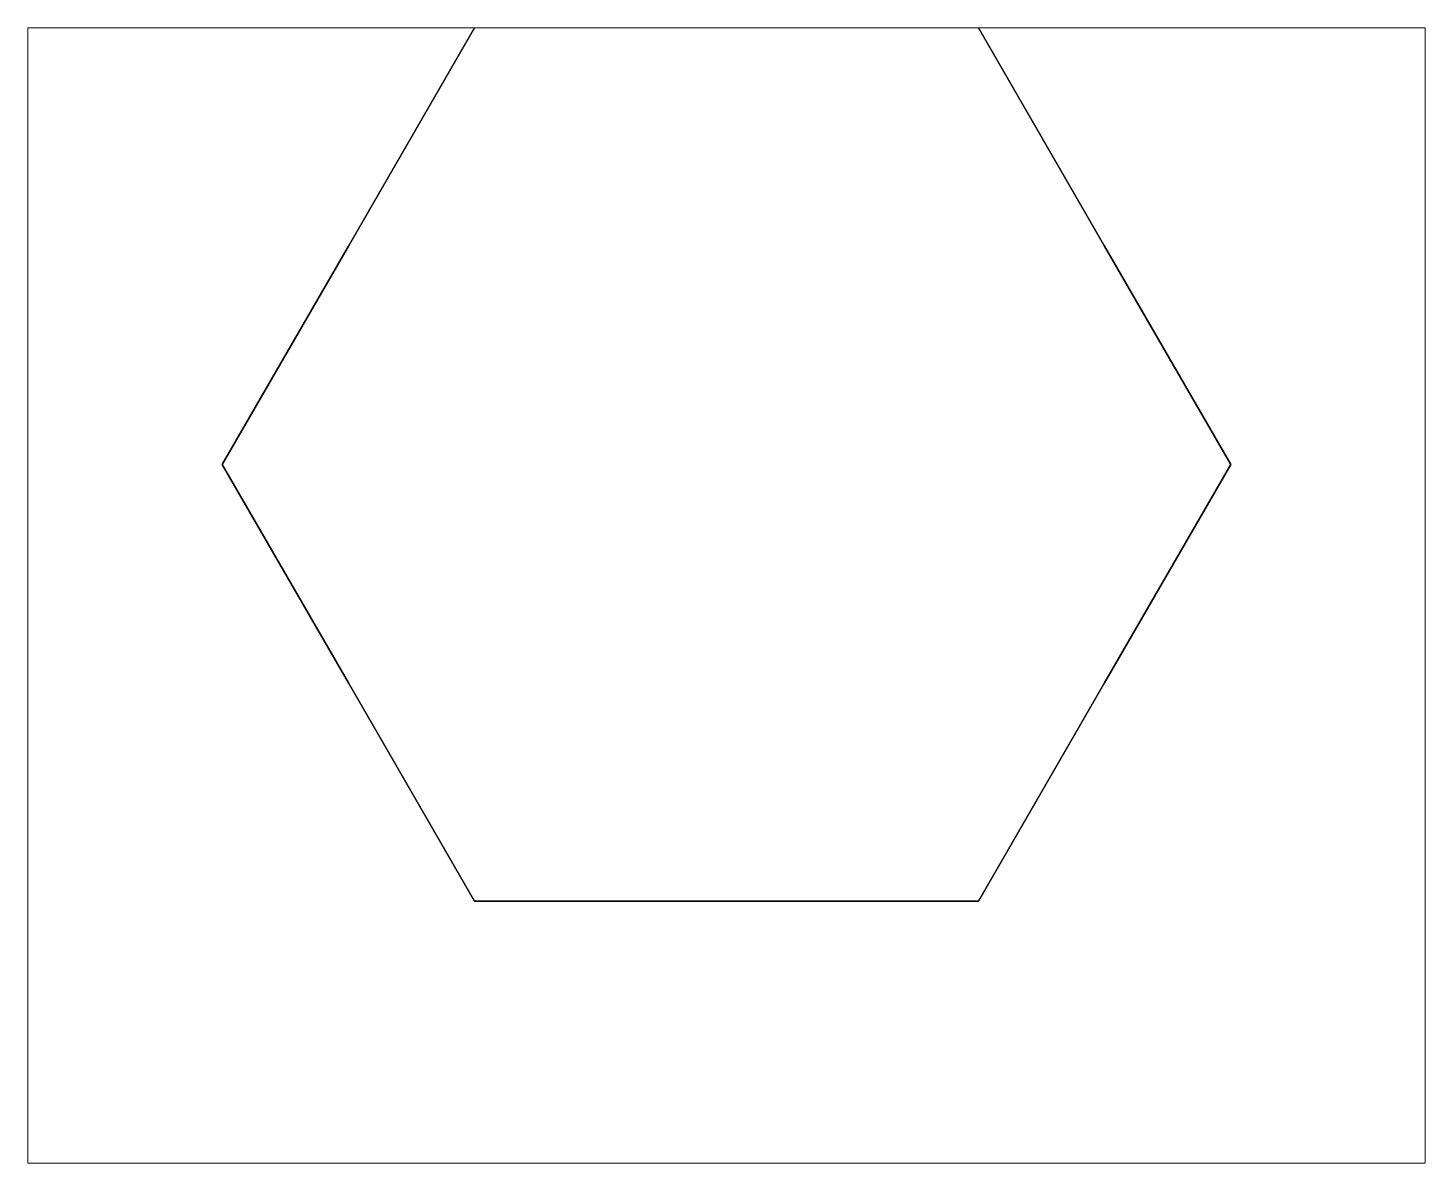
# Model space of a CAD drawing. Header units: millimetres. Extents: x -8 to 8, y -8 to 5.
import ezdxf

# ---------------------------------------------------------------- set-up
doc = ezdxf.new("R2010")
doc.units = ezdxf.units.MM

msp = doc.modelspace()

# ---------------------------------------------------------------- linework, layer by layer
at = {"color": 1, "lineweight": 5, "true_color": 0xff0000, "flags": 128}
msp.add_lwpolyline([(8, 5), (-8, 5), (-8, -8), (8, -8), (8, 5), (-8, 5)], dxfattribs=at)
for points in [[(2.887, 5), (4.33, 2.5), (5.774, 0), (4.33, -2.5), (2.887, -5), (0, -5), (-2.887, -5), (-4.33, -2.5), (-5.774, 0), (-4.33, 2.5), (-2.887, 5)], [(-2.887, 5), (-4.33, 2.5), (-5.774, 0), (-4.33, -2.5), (-2.887, -5), (0, -5), (2.887, -5), (4.33, -2.5), (5.774, 0), (4.33, 2.5), (2.887, 5)], [(-2.887, 5), (-4.33, 2.5), (-5.774, 0), (-4.33, -2.5), (-2.887, -5), (0, -5), (2.887, -5), (4.33, -2.5), (5.774, 0), (4.33, 2.5), (2.887, 5)]]:
    msp.add_lwpolyline(points)

doc.saveas('drawing.dxf')
